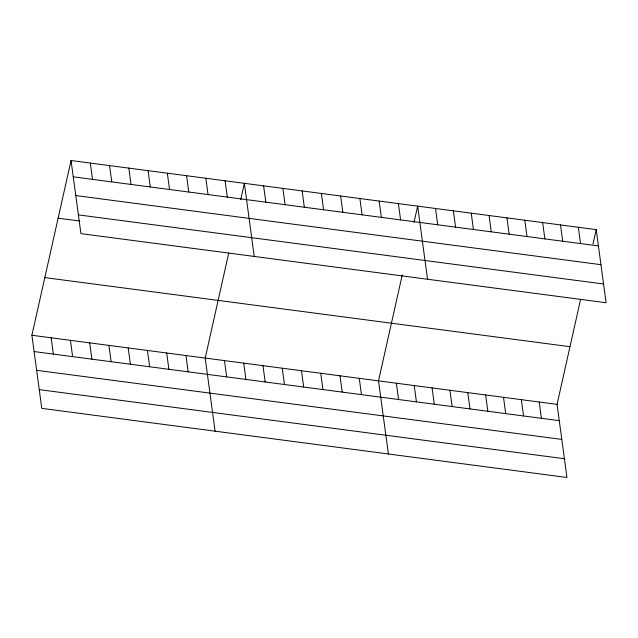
<?xml version="1.0" encoding="UTF-8"?>
<svg xmlns="http://www.w3.org/2000/svg" width="638" height="638" viewBox="0 0 638 638"><rect width="100%" height="100%" fill="white"/><g stroke="black" fill="none" stroke-linecap="round" stroke-linejoin="round"><path stroke-width="0.96" d="M580.596 299.358L557.07 404.364L566.951 477.479L41.789 408.376L31.9 335.261L71.049 160.521L596.211 229.624L606.1 302.739L80.93 233.636L71.049 160.521M228.731 253.055L205.205 358.062L215.094 431.176M240.693 199.662L244.354 183.329L254.235 256.444M402.243 274.93L378.509 380.87L388.398 453.985M413.998 222.471L417.659 206.13L427.54 279.245M592.981 244.043L596.211 229.624M73.25 176.83L598.42 245.933M75.786 195.571L600.956 264.682M78.402 214.886L603.564 283.998M58.13 218.188L79.311 220.971M44.82 277.594L569.989 346.697M31.9 335.261L557.07 404.364M34.101 351.562L559.271 420.665M36.637 370.311L561.807 439.415M39.253 389.627L564.415 458.73M578.355 227.28L580.564 243.58M560.507 224.927L562.708 241.236M542.651 222.582L544.852 238.883M524.795 220.23L526.996 236.531M539.214 402.012L541.415 418.321M506.939 217.877L509.14 234.186M521.358 399.659L523.559 415.968M489.083 215.532L491.284 231.833M503.502 397.315L505.703 413.615M471.227 213.18L473.428 229.489M485.646 394.962L487.847 411.271M453.371 210.827L455.572 227.136M467.79 392.617L469.991 408.918M435.515 208.482L437.716 224.783M449.934 390.265L452.135 406.565M432.078 387.912L434.279 404.221M398.399 203.602L400.608 219.903M414.221 385.567L416.423 401.868M379.147 201.066L381.349 217.367M396.365 383.215L398.567 399.524M359.888 198.53L362.097 214.839M340.636 195.994L342.837 212.302M359.258 378.334L361.459 394.635M321.377 193.466L323.578 209.766M339.998 375.798L342.199 392.107M302.125 190.929L304.326 207.23M320.739 373.262L322.948 389.571M282.865 188.393L285.066 204.702M301.487 370.734L303.688 387.035M263.606 185.857L265.815 202.166M282.227 368.198L284.436 384.499M262.976 365.662L265.177 381.971M225.094 180.793L227.303 197.094M243.716 363.126L245.925 379.435M205.843 178.257L208.044 194.566M224.464 360.598L226.665 376.899M186.583 175.729L188.792 192.03M167.331 173.193L169.533 189.494M185.945 355.526L188.154 371.834M148.072 170.657L150.273 186.966M166.693 352.997L168.895 369.298M128.812 168.121L131.021 184.43M147.434 350.461L149.643 366.762M109.561 165.593L111.762 181.894M128.182 347.925L130.383 364.234M90.301 163.057L92.51 179.358M108.923 345.389L111.132 361.698M89.671 342.861L91.872 359.162M70.411 340.325L72.62 356.626M51.16 337.789L53.361 354.098"/></g></svg>
